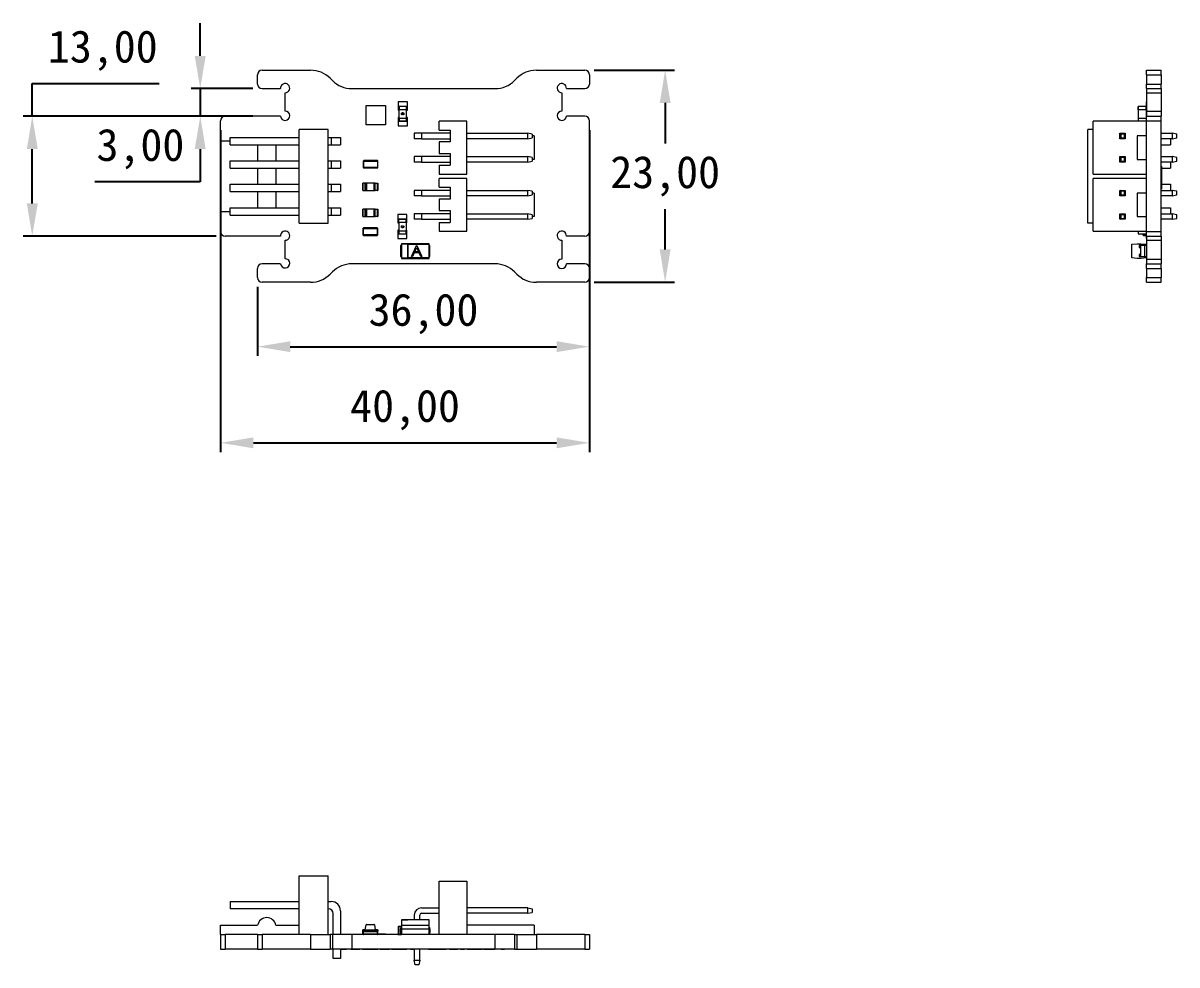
# Model space of a CAD drawing. Header units: millimetres. Extents: x 239 to 364, y 111 to 213.
import ezdxf

# ---------------------------------------------------------------- set-up
doc = ezdxf.new("R2010")
doc.units = ezdxf.units.MM
doc.header["$PDSIZE"] = -1
doc.dimstyles.new('ISO-25', dxfattribs={"dimtxt": 2.5, "dimasz": 2.5, "dimexe": 1.25, "dimexo": 0.625, "dimtad": 1, "dimtxsty": 'Standard', "dimcen": 2.5, "dimadec": 0, "dimazin": 0, "dimtfac": 1, "dimtmove": 0, "dimatfit": 3, "dimfxl": 1, "dimarcsym": 0})

# ---------------------------------------------------------------- blocks, each defined once
blk = doc.blocks.new('*D3')
at = {"color": 0, "lineweight": -2, "transparency": 16777216}
for p, q in [((260.36, 201.27), (260.36, 166.35)), ((300.36, 201.27), (300.36, 166.35)), ((263.91, 167.35), (296.8, 167.35))]:
    blk.add_line(p, q, dxfattribs=at)
at = {"color": 0, "transparency": 16777216}
for points in [[(263.91, 167.94), (263.91, 166.76), (260.36, 167.35)], [(296.8, 167.94), (296.8, 166.76), (300.36, 167.35)]]:
    blk.add_solid(points, dxfattribs=at)
at = {"layer": 'Defpoints', "color": 0, "transparency": 16777216}
for p in [(260.36, 202.27), (300.36, 202.27), (300.36, 167.35)]:
    blk.add_point(p, dxfattribs=at)
at = {"color": 0, "transparency": 16777216, "insert": (280.36, 170.92), "char_height": 3.5, "attachment_point": 5}
blk.add_mtext('40,00', dxfattribs=at)
blk = doc.blocks.new('*D4')
at = {"color": 0, "lineweight": -2, "transparency": 16777216}
for p, q in [((300.86, 207.77), (309.57, 207.77)), ((308.57, 204.21), (308.57, 199.83)), ((308.57, 188.32), (308.57, 192.7)), ((300.86, 184.77), (309.57, 184.77))]:
    blk.add_line(p, q, dxfattribs=at)
at = {"color": 0, "transparency": 16777216}
for points in [[(307.98, 204.21), (309.16, 204.21), (308.57, 207.77)], [(307.98, 188.32), (309.16, 188.32), (308.57, 184.77)]]:
    blk.add_solid(points, dxfattribs=at)
at = {"layer": 'Defpoints', "color": 0, "transparency": 16777216}
for p in [(299.86, 207.77), (299.86, 184.77), (308.57, 184.77)]:
    blk.add_point(p, dxfattribs=at)
at = {"color": 0, "transparency": 16777216, "insert": (308.57, 196.27), "char_height": 3.5, "attachment_point": 5}
blk.add_mtext('23,00', dxfattribs=at)
blk = doc.blocks.new('*D5')
at = {"color": 0, "lineweight": -2, "transparency": 16777216}
for p, q in [((264.36, 184.27), (264.36, 176.78)), ((300.36, 184.27), (300.36, 176.78)), ((267.91, 177.78), (296.8, 177.78))]:
    blk.add_line(p, q, dxfattribs=at)
at = {"color": 0, "transparency": 16777216}
for points in [[(267.91, 178.37), (267.91, 177.19), (264.36, 177.78)], [(296.8, 178.37), (296.8, 177.19), (300.36, 177.78)]]:
    blk.add_solid(points, dxfattribs=at)
at = {"layer": 'Defpoints', "color": 0, "transparency": 16777216}
for p in [(264.36, 185.27), (300.36, 185.27), (300.36, 177.78)]:
    blk.add_point(p, dxfattribs=at)
at = {"color": 0, "transparency": 16777216, "insert": (282.36, 181.34), "char_height": 3.5, "attachment_point": 5}
blk.add_mtext('36,00', dxfattribs=at)
blk = doc.blocks.new('*D7')
at = {"color": 0, "lineweight": -2, "transparency": 16777216}
for p, q in [((239.93, 202.77), (239.93, 206.32)), ((239.93, 206.32), (253.71, 206.32)), ((259.86, 202.77), (238.93, 202.77)), ((239.93, 193.32), (239.93, 199.21)), ((259.86, 189.77), (238.93, 189.77))]:
    blk.add_line(p, q, dxfattribs=at)
at = {"color": 0, "transparency": 16777216}
for points in [[(239.34, 199.21), (240.53, 199.21), (239.93, 202.77)], [(239.34, 193.32), (240.53, 193.32), (239.93, 189.77)]]:
    blk.add_solid(points, dxfattribs=at)
at = {"layer": 'Defpoints', "color": 0, "transparency": 16777216}
for p in [(239.93, 202.77), (260.86, 202.77), (260.86, 189.77)]:
    blk.add_point(p, dxfattribs=at)
at = {"color": 0, "transparency": 16777216, "insert": (247.58, 209.89), "char_height": 3.5, "attachment_point": 5}
blk.add_mtext('13,00', dxfattribs=at)
blk = doc.blocks.new('*D8')
at = {"color": 0, "lineweight": -2, "transparency": 16777216}
for p, q in [((258.15, 209.32), (258.15, 212.88)), ((263.86, 205.77), (257.15, 205.77)), ((258.15, 205.77), (258.15, 202.77)), ((263.86, 202.77), (257.15, 202.77)), ((258.15, 199.21), (258.15, 195.65)), ((258.15, 195.65), (246.71, 195.65))]:
    blk.add_line(p, q, dxfattribs=at)
at = {"color": 0, "transparency": 16777216}
for points in [[(257.55, 209.32), (258.74, 209.32), (258.15, 205.77)], [(257.55, 199.21), (258.74, 199.21), (258.15, 202.77)]]:
    blk.add_solid(points, dxfattribs=at)
at = {"layer": 'Defpoints', "color": 0, "transparency": 16777216}
for p in [(264.86, 205.77), (258.15, 202.77), (264.86, 202.77)]:
    blk.add_point(p, dxfattribs=at)
at = {"color": 0, "transparency": 16777216, "insert": (251.66, 199.22), "char_height": 3.5, "attachment_point": 5}
blk.add_mtext('3,00', dxfattribs=at)

msp = doc.modelspace()

# ---------------------------------------------------------------- linework, layer by layer
at = {"color": 7, "linetype": 'Continuous', "lineweight": 15}
for p, q in [((264.859, 207.766), (270.116, 207.766)), ((294.601, 207.766), (299.859, 207.766)), ((360.772, 207.266), (360.772, 207.766)), ((360.772, 207.766), (362.372, 207.766)), ((362.372, 207.266), (362.372, 207.766)), ((264.359, 206.266), (264.359, 207.266)), ((272.48, 206.644), (272.237, 206.887)), ((292.238, 206.644), (292.48, 206.887)), ((300.359, 207.266), (300.359, 206.266)), ((360.772, 207.266), (360.772, 206.266)), ((360.772, 207.266), (362.372, 207.266)), ((362.372, 207.266), (362.372, 206.266)), ((264.859, 205.766), (266.862, 205.766)), ((267.359, 203.321), (267.359, 205.321)), ((274.601, 205.766), (290.116, 205.766)), ((297.359, 205.321), (297.359, 203.321)), ((297.856, 205.766), (299.859, 205.766)), ((360.772, 206.266), (362.372, 206.266)), ((360.772, 205.766), (360.772, 206.266)), ((360.772, 205.766), (362.372, 205.766)), ((360.772, 205.766), (360.772, 205.321)), ((360.772, 205.321), (362.372, 205.321)), ((360.772, 205.321), (360.772, 203.321)), ((362.372, 205.766), (362.372, 206.266)), ((362.372, 205.766), (362.372, 205.321)), ((362.372, 205.321), (362.372, 203.321)), ((279.62, 204.324), (279.62, 203.424)), ((280.62, 204.324), (279.62, 204.324)), ((280.62, 203.424), (280.62, 204.324)), ((360.762, 203.424), (360.762, 204.324)), ((360.772, 204.324), (360.762, 204.324)), ((266.862, 202.766), (260.859, 202.766)), ((276.157, 203.947), (278.257, 203.947)), ((276.157, 201.847), (276.157, 203.947)), ((278.257, 203.947), (278.257, 201.847)), ((279.62, 203.424), (279.725, 203.424)), ((279.715, 203.814), (279.715, 203.474)), ((279.725, 203.814), (279.715, 203.814)), ((279.725, 203.474), (279.715, 203.474)), ((279.725, 203.814), (279.725, 203.824)), ((280.515, 203.824), (279.725, 203.824)), ((279.725, 203.474), (279.725, 203.814)), ((280.515, 203.814), (279.725, 203.814)), ((280.515, 203.474), (279.725, 203.474)), ((279.725, 202.574), (279.725, 203.474)), ((280.037, 202.946), (280.023, 202.927)), ((280.175, 202.927), (280.16, 202.946)), ((280.515, 203.814), (280.515, 203.824)), ((280.515, 203.474), (280.515, 203.814)), ((280.525, 203.814), (280.515, 203.814)), ((280.525, 203.474), (280.515, 203.474)), ((280.515, 202.574), (280.515, 203.474)), ((280.515, 203.424), (280.62, 203.424)), ((280.525, 203.474), (280.525, 203.814)), ((299.859, 202.766), (297.856, 202.766)), ((359.882, 203.474), (359.882, 203.814)), ((359.892, 203.814), (359.882, 203.814)), ((359.892, 203.474), (359.882, 203.474)), ((359.892, 203.161), (359.882, 203.161)), ((359.882, 203.032), (359.892, 203.032)), ((359.882, 202.927), (359.892, 202.927)), ((359.892, 203.814), (359.892, 203.824)), ((360.752, 203.824), (359.892, 203.824)), ((360.752, 203.814), (359.892, 203.814)), ((359.892, 203.474), (359.892, 203.814)), ((360.752, 203.474), (359.892, 203.474)), ((359.892, 202.574), (359.892, 203.474)), ((360.722, 203.947), (360.722, 203.824)), ((360.762, 203.947), (360.722, 203.947)), ((360.752, 203.814), (360.752, 203.824)), ((360.752, 203.474), (360.752, 203.814)), ((360.762, 203.814), (360.752, 203.814)), ((360.762, 203.474), (360.752, 203.474)), ((360.752, 203.474), (360.752, 202.574)), ((360.772, 203.424), (360.762, 203.424)), ((360.772, 203.321), (362.372, 203.321)), ((360.772, 203.321), (360.772, 202.766)), ((360.772, 202.766), (362.372, 202.766)), ((360.772, 202.266), (360.772, 202.766)), ((362.372, 203.321), (362.372, 202.766)), ((362.372, 202.266), (362.372, 202.766)), ((260.359, 200.076), (260.359, 202.266)), ((278.257, 201.847), (276.157, 201.847)), ((279.62, 202.624), (279.62, 201.724)), ((279.725, 202.624), (279.62, 202.624)), ((279.62, 201.724), (280.62, 201.724)), ((279.715, 202.574), (279.715, 202.234)), ((279.715, 202.574), (279.725, 202.574)), ((279.715, 202.234), (279.725, 202.234)), ((279.725, 202.234), (279.725, 202.574)), ((279.725, 202.574), (280.515, 202.574)), ((280.515, 202.234), (279.725, 202.234)), ((279.725, 202.234), (279.725, 202.224)), ((279.725, 202.224), (280.515, 202.224)), ((280.62, 202.624), (280.515, 202.624)), ((280.515, 202.574), (280.515, 202.234)), ((280.515, 202.574), (280.525, 202.574)), ((280.515, 202.234), (280.515, 202.224)), ((280.515, 202.234), (280.525, 202.234)), ((280.525, 202.234), (280.525, 202.574)), ((280.62, 201.724), (280.62, 202.624)), ((284.059, 201.276), (284.059, 202.236)), ((287.059, 202.236), (284.059, 202.236)), ((287.059, 196.496), (287.059, 202.236)), ((300.359, 190.266), (300.359, 202.266)), ((354.972, 196.496), (354.972, 202.236)), ((360.772, 202.236), (354.972, 202.236)), ((359.882, 202.574), (359.882, 202.236)), ((359.882, 202.574), (359.892, 202.574)), ((359.892, 202.574), (360.752, 202.574)), ((360.752, 202.574), (360.762, 202.574)), ((360.772, 202.624), (360.762, 202.624)), ((360.762, 202.236), (360.762, 202.624)), ((360.772, 202.266), (362.372, 202.266)), ((360.772, 190.266), (360.772, 202.266)), ((362.372, 190.266), (362.372, 202.266)), ((261.379, 199.676), (261.379, 200.476)), ((261.379, 200.476), (268.869, 200.476)), ((272.039, 201.346), (268.869, 201.346)), ((268.869, 191.186), (268.869, 201.346)), ((272.039, 191.186), (272.039, 201.346)), ((272.039, 200.476), (272.359, 200.476)), ((272.359, 200.476), (272.359, 199.676)), ((272.359, 200.476), (273.359, 200.476)), ((273.359, 200.476), (273.359, 199.676)), ((281.359, 200.936), (281.359, 200.336)), ((282.159, 200.936), (281.359, 200.936)), ((282.159, 200.336), (281.359, 200.336)), ((282.159, 200.936), (282.159, 200.336)), ((285.259, 200.936), (282.159, 200.936)), ((282.159, 200.336), (285.259, 200.336)), ((284.059, 201.276), (285.259, 201.276)), ((285.259, 201.276), (285.259, 199.996)), ((287.059, 200.936), (293.659, 200.936)), ((293.659, 200.336), (287.059, 200.336)), ((293.659, 200.336), (293.659, 200.936)), ((294.159, 200.836), (293.659, 200.936)), ((293.659, 200.336), (294.159, 200.436)), ((294.159, 200.836), (294.159, 200.436)), ((294.359, 200.636), (294.159, 200.636)), ((294.359, 200.636), (294.359, 198.096)), ((354.422, 191.186), (354.422, 201.346)), ((354.972, 201.346), (354.422, 201.346)), ((357.972, 200.836), (357.872, 200.936)), ((357.872, 200.936), (358.472, 200.936)), ((357.872, 200.336), (357.872, 200.936)), ((357.872, 200.336), (357.972, 200.436)), ((358.472, 200.336), (357.872, 200.336)), ((358.372, 200.836), (357.972, 200.836)), ((357.972, 200.836), (357.972, 200.436)), ((357.972, 200.436), (358.372, 200.436)), ((358.372, 200.836), (358.472, 200.936)), ((358.372, 200.436), (358.372, 200.836)), ((358.472, 200.336), (358.372, 200.436)), ((358.472, 200.936), (358.472, 200.336)), ((359.772, 200.636), (359.772, 198.096)), ((360.772, 200.636), (359.772, 200.636)), ((362.372, 200.936), (363.572, 200.936)), ((363.572, 200.336), (362.372, 200.336)), ((363.392, 200.336), (363.392, 199.676)), ((363.572, 200.936), (363.572, 200.336)), ((364.072, 200.836), (363.572, 200.936)), ((363.572, 200.336), (364.072, 200.436)), ((364.072, 200.436), (364.072, 200.836)), ((260.359, 192.456), (260.359, 200.076)), ((261.379, 200.076), (260.359, 200.076)), ((261.379, 199.676), (268.869, 199.676)), ((264.373, 199.676), (264.373, 197.936)), ((266.344, 199.676), (266.344, 197.936)), ((272.039, 199.676), (272.359, 199.676)), ((272.359, 199.676), (273.359, 199.676)), ((284.059, 199.996), (284.059, 198.736)), ((285.259, 199.996), (284.059, 199.996)), ((362.372, 199.676), (363.392, 199.676)), ((261.379, 197.136), (261.379, 197.936)), ((261.379, 197.936), (268.869, 197.936)), ((272.039, 197.936), (272.359, 197.936)), ((272.359, 197.936), (272.359, 197.136)), ((272.359, 197.936), (273.359, 197.936)), ((273.359, 197.936), (273.359, 197.136)), ((275.823, 197.917), (275.823, 197.217)), ((275.873, 197.917), (275.823, 197.917)), ((275.873, 197.967), (275.873, 197.917)), ((277.373, 197.967), (275.873, 197.967)), ((275.873, 197.217), (275.873, 197.917)), ((275.873, 197.917), (277.373, 197.917)), ((277.373, 197.917), (277.373, 197.967)), ((277.373, 197.917), (277.373, 197.217)), ((277.423, 197.917), (277.373, 197.917)), ((277.423, 197.217), (277.423, 197.917)), ((281.359, 198.396), (281.359, 197.796)), ((282.159, 198.396), (281.359, 198.396)), ((282.159, 197.796), (281.359, 197.796)), ((282.159, 198.396), (282.159, 197.796)), ((285.259, 198.396), (282.159, 198.396)), ((282.159, 197.796), (285.259, 197.796)), ((284.059, 198.736), (285.259, 198.736)), ((285.259, 198.736), (285.259, 197.456)), ((287.059, 198.396), (293.659, 198.396)), ((293.659, 197.796), (287.059, 197.796)), ((293.659, 197.796), (293.659, 198.396)), ((294.159, 198.296), (293.659, 198.396)), ((293.659, 197.796), (294.159, 197.896)), ((294.159, 198.296), (294.159, 197.896)), ((294.359, 198.096), (294.159, 198.096)), ((357.972, 198.296), (357.872, 198.396)), ((357.872, 198.396), (358.472, 198.396)), ((357.872, 197.796), (357.872, 198.396)), ((357.872, 197.796), (357.972, 197.896)), ((358.472, 197.796), (357.872, 197.796)), ((358.372, 198.296), (357.972, 198.296)), ((357.972, 198.296), (357.972, 197.896)), ((357.972, 197.896), (358.372, 197.896)), ((358.372, 198.296), (358.472, 198.396)), ((358.372, 197.896), (358.372, 198.296)), ((358.472, 197.796), (358.372, 197.896)), ((358.472, 198.396), (358.472, 197.796)), ((359.772, 198.096), (360.772, 198.096)), ((362.372, 198.396), (363.572, 198.396)), ((363.572, 197.796), (362.372, 197.796)), ((363.392, 197.796), (363.392, 197.136)), ((363.572, 198.396), (363.572, 197.796)), ((364.072, 198.296), (363.572, 198.396)), ((363.572, 197.796), (364.072, 197.896)), ((364.072, 197.896), (364.072, 198.296)), ((261.379, 197.136), (268.869, 197.136)), ((264.373, 197.136), (264.373, 195.396)), ((266.344, 197.136), (266.344, 195.396)), ((272.039, 197.136), (272.359, 197.136)), ((272.359, 197.136), (273.359, 197.136)), ((275.823, 197.217), (275.873, 197.217)), ((277.373, 197.217), (275.873, 197.217)), ((275.873, 197.217), (275.873, 197.167)), ((275.873, 197.167), (277.373, 197.167)), ((277.373, 197.167), (277.373, 197.217)), ((277.373, 197.217), (277.423, 197.217)), ((284.059, 197.456), (285.259, 197.456)), ((284.059, 197.456), (284.059, 196.496)), ((284.059, 196.496), (287.059, 196.496)), ((354.972, 196.496), (360.772, 196.496)), ((362.392, 197.393), (362.372, 197.393)), ((362.392, 197.36), (362.372, 197.36)), ((362.392, 197.393), (362.392, 197.377)), ((362.392, 197.36), (362.392, 196.407)), ((362.392, 197.136), (363.392, 197.136)), ((261.379, 194.596), (261.379, 195.396)), ((261.379, 195.396), (268.869, 195.396)), ((272.039, 195.396), (272.359, 195.396)), ((272.359, 195.396), (272.359, 194.596)), ((272.359, 195.396), (273.359, 195.396)), ((273.359, 195.396), (273.359, 194.596)), ((275.773, 194.729), (275.773, 195.529)), ((275.773, 195.529), (275.783, 195.529)), ((276.034, 195.529), (275.783, 195.529)), ((275.783, 195.529), (275.783, 194.729)), ((276.034, 194.729), (276.034, 195.529)), ((276.127, 195.529), (276.034, 195.529)), ((276.127, 194.729), (276.127, 195.529)), ((276.176, 195.529), (276.127, 195.529)), ((276.176, 195.529), (276.176, 194.729)), ((276.989, 195.529), (276.176, 195.529)), ((276.989, 195.529), (276.989, 194.729)), ((277.039, 195.529), (276.989, 195.529)), ((277.039, 195.529), (277.039, 194.729)), ((277.132, 195.529), (277.039, 195.529)), ((277.132, 194.729), (277.132, 195.529)), ((277.132, 195.529), (277.383, 195.529)), ((277.383, 194.729), (277.383, 195.529)), ((277.383, 195.529), (277.393, 195.529)), ((277.393, 195.529), (277.393, 194.729)), ((284.059, 195.076), (284.059, 196.036)), ((287.059, 196.036), (284.059, 196.036)), ((287.059, 190.296), (287.059, 196.036)), ((354.972, 190.296), (354.972, 196.036)), ((360.772, 196.036), (354.972, 196.036)), ((362.392, 196.407), (362.372, 196.407)), ((362.392, 195.894), (362.372, 195.894)), ((362.392, 195.535), (362.372, 195.535)), ((362.392, 195.526), (362.372, 195.526)), ((362.392, 195.308), (362.372, 195.308)), ((362.392, 196.402), (362.392, 196.391)), ((362.392, 195.894), (362.392, 195.535)), ((362.392, 195.497), (362.392, 195.34)), ((362.392, 195.396), (363.392, 195.396)), ((363.392, 195.396), (363.392, 194.736)), ((261.379, 194.596), (268.869, 194.596)), ((264.373, 194.596), (264.373, 192.856)), ((266.344, 194.596), (266.344, 192.856)), ((272.039, 194.596), (272.359, 194.596)), ((272.359, 194.596), (273.359, 194.596)), ((275.783, 194.729), (275.773, 194.729)), ((275.783, 194.729), (276.034, 194.729)), ((276.034, 194.729), (276.127, 194.729)), ((276.127, 194.729), (276.176, 194.729)), ((276.176, 194.729), (276.989, 194.729)), ((276.989, 194.729), (277.039, 194.729)), ((277.039, 194.729), (277.132, 194.729)), ((277.383, 194.729), (277.132, 194.729)), ((277.383, 194.729), (277.393, 194.729)), ((281.359, 194.736), (281.359, 194.136)), ((282.159, 194.736), (281.359, 194.736)), ((282.159, 194.136), (281.359, 194.136)), ((282.159, 194.736), (282.159, 194.136)), ((285.259, 194.736), (282.159, 194.736)), ((282.159, 194.136), (285.259, 194.136)), ((284.059, 195.076), (285.259, 195.076)), ((285.259, 195.076), (285.259, 193.796)), ((287.059, 194.736), (293.659, 194.736)), ((293.659, 194.136), (287.059, 194.136)), ((293.659, 194.136), (293.659, 194.736)), ((294.159, 194.636), (293.659, 194.736)), ((293.659, 194.136), (294.159, 194.236)), ((294.159, 194.636), (294.159, 194.236)), ((294.359, 194.436), (294.159, 194.436)), ((294.359, 194.436), (294.359, 191.896)), ((357.972, 194.636), (357.872, 194.736)), ((357.872, 194.736), (358.472, 194.736)), ((357.872, 194.136), (357.872, 194.736)), ((357.872, 194.136), (357.972, 194.236)), ((358.472, 194.136), (357.872, 194.136)), ((358.372, 194.636), (357.972, 194.636)), ((357.972, 194.636), (357.972, 194.236)), ((357.972, 194.236), (358.372, 194.236)), ((358.372, 194.636), (358.472, 194.736)), ((358.372, 194.236), (358.372, 194.636)), ((358.472, 194.136), (358.372, 194.236)), ((358.472, 194.736), (358.472, 194.136)), ((359.772, 194.436), (359.772, 191.896)), ((360.772, 194.436), (359.772, 194.436)), ((362.392, 195.087), (362.372, 195.087)), ((362.392, 195.087), (362.372, 195.087)), ((362.392, 194.864), (362.372, 194.864)), ((362.392, 194.863), (362.372, 194.863)), ((362.372, 194.736), (363.572, 194.736)), ((363.572, 194.136), (362.372, 194.136)), ((362.392, 195.087), (362.392, 195.087)), ((363.572, 194.736), (363.572, 194.136)), ((364.072, 194.636), (363.572, 194.736)), ((363.572, 194.136), (364.072, 194.236)), ((364.072, 194.236), (364.072, 194.636)), ((261.379, 192.056), (261.379, 192.856)), ((261.379, 192.856), (268.869, 192.856)), ((272.039, 192.856), (272.359, 192.856)), ((272.359, 192.856), (272.359, 192.056)), ((272.359, 192.856), (273.359, 192.856)), ((273.359, 192.856), (273.359, 192.056)), ((285.259, 193.796), (284.059, 193.796)), ((284.059, 193.796), (284.059, 192.536)), ((362.372, 192.856), (363.392, 192.856)), ((363.392, 192.856), (363.392, 192.196)), ((260.359, 192.456), (261.379, 192.456)), ((260.359, 190.266), (260.359, 192.456)), ((261.379, 192.056), (268.869, 192.056)), ((272.039, 192.056), (272.359, 192.056)), ((272.359, 192.056), (273.359, 192.056)), ((275.773, 191.91), (275.773, 192.71)), ((275.773, 192.71), (275.783, 192.71)), ((275.783, 191.91), (275.773, 191.91)), ((276.034, 192.71), (275.783, 192.71)), ((275.783, 192.71), (275.783, 191.91)), ((275.783, 191.91), (276.034, 191.91)), ((276.034, 191.91), (276.034, 192.71)), ((276.127, 192.71), (276.034, 192.71)), ((276.034, 191.91), (276.127, 191.91)), ((276.127, 191.91), (276.127, 192.71)), ((276.176, 192.71), (276.127, 192.71)), ((276.127, 191.91), (276.176, 191.91)), ((276.176, 192.71), (276.176, 191.91)), ((276.989, 192.71), (276.176, 192.71)), ((276.176, 191.91), (276.989, 191.91)), ((276.989, 192.71), (276.989, 191.91)), ((277.039, 192.71), (276.989, 192.71)), ((276.989, 191.91), (277.039, 191.91)), ((277.039, 192.71), (277.039, 191.91)), ((277.132, 192.71), (277.039, 192.71)), ((277.039, 191.91), (277.132, 191.91)), ((277.132, 191.91), (277.132, 192.71)), ((277.132, 192.71), (277.383, 192.71)), ((277.383, 191.91), (277.132, 191.91)), ((277.383, 191.91), (277.383, 192.71)), ((277.383, 192.71), (277.393, 192.71)), ((277.383, 191.91), (277.393, 191.91)), ((277.393, 192.71), (277.393, 191.91)), ((280.572, 192.105), (279.572, 192.105)), ((279.572, 192.105), (279.572, 191.205)), ((279.667, 191.595), (279.667, 191.255)), ((279.677, 191.595), (279.667, 191.595)), ((279.677, 191.595), (279.677, 191.605)), ((280.467, 191.605), (279.677, 191.605)), ((279.677, 191.595), (280.467, 191.595)), ((279.677, 191.255), (279.677, 191.595)), ((280.467, 191.595), (280.467, 191.605)), ((280.467, 191.595), (280.467, 191.255)), ((280.477, 191.595), (280.467, 191.595)), ((280.477, 191.255), (280.477, 191.595)), ((280.572, 191.205), (280.572, 192.105)), ((281.359, 192.196), (281.359, 191.596)), ((282.159, 192.196), (281.359, 192.196)), ((282.159, 191.596), (281.359, 191.596)), ((282.159, 192.196), (282.159, 191.596)), ((285.259, 192.196), (282.159, 192.196)), ((282.159, 191.596), (285.259, 191.596)), ((284.059, 192.536), (285.259, 192.536)), ((285.259, 192.536), (285.259, 191.256)), ((287.059, 192.196), (293.659, 192.196)), ((293.659, 191.596), (287.059, 191.596)), ((293.659, 191.596), (293.659, 192.196)), ((294.159, 192.096), (293.659, 192.196)), ((293.659, 191.596), (294.159, 191.696)), ((294.159, 192.096), (294.159, 191.696)), ((294.359, 191.896), (294.159, 191.896)), ((357.972, 192.096), (357.872, 192.196)), ((357.872, 192.196), (358.472, 192.196)), ((357.872, 191.596), (357.872, 192.196)), ((357.872, 191.596), (357.972, 191.696)), ((358.472, 191.596), (357.872, 191.596)), ((358.372, 192.096), (357.972, 192.096)), ((357.972, 192.096), (357.972, 191.696)), ((357.972, 191.696), (358.372, 191.696)), ((358.372, 192.096), (358.472, 192.196)), ((358.372, 191.696), (358.372, 192.096)), ((358.472, 191.596), (358.372, 191.696)), ((358.472, 192.196), (358.472, 191.596)), ((359.772, 191.896), (360.772, 191.896)), ((362.372, 192.196), (363.572, 192.196)), ((363.572, 191.596), (362.372, 191.596)), ((363.572, 192.196), (363.572, 191.596)), ((364.072, 192.096), (363.572, 192.196)), ((363.572, 191.596), (364.072, 191.696)), ((364.072, 191.696), (364.072, 192.096)), ((268.869, 191.186), (272.039, 191.186)), ((275.798, 190.602), (275.798, 189.902)), ((275.848, 190.602), (275.798, 190.602)), ((275.848, 190.652), (275.848, 190.602)), ((277.348, 190.652), (275.848, 190.652)), ((275.848, 189.902), (275.848, 190.602)), ((275.848, 190.602), (277.348, 190.602)), ((277.348, 190.602), (277.348, 190.652)), ((277.348, 190.602), (277.348, 189.902)), ((277.398, 190.602), (277.348, 190.602)), ((277.398, 189.902), (277.398, 190.602)), ((279.572, 191.205), (279.677, 191.205)), ((279.572, 190.405), (279.572, 189.505)), ((279.677, 190.405), (279.572, 190.405)), ((279.677, 191.255), (279.667, 191.255)), ((279.667, 190.355), (279.667, 190.015)), ((279.667, 190.355), (279.677, 190.355)), ((280.467, 191.255), (279.677, 191.255)), ((279.677, 191.255), (279.677, 190.355)), ((279.677, 190.355), (279.677, 190.015)), ((279.677, 190.355), (280.467, 190.355)), ((280.018, 190.902), (280.032, 190.883)), ((280.155, 190.883), (280.169, 190.902)), ((280.477, 191.255), (280.467, 191.255)), ((280.467, 191.255), (280.467, 190.355)), ((280.467, 191.205), (280.572, 191.205)), ((280.572, 190.405), (280.467, 190.405)), ((280.467, 190.355), (280.467, 190.015)), ((280.467, 190.355), (280.477, 190.355)), ((280.477, 190.015), (280.477, 190.355)), ((280.572, 189.505), (280.572, 190.405)), ((284.059, 191.256), (285.259, 191.256)), ((284.059, 191.256), (284.059, 190.296)), ((284.059, 190.296), (287.059, 190.296)), ((354.972, 191.186), (354.422, 191.186)), ((354.972, 190.296), (360.772, 190.296)), ((359.882, 190.296), (359.882, 190.015)), ((360.762, 189.505), (360.762, 190.296)), ((360.772, 190.266), (362.372, 190.266)), ((360.772, 189.766), (360.772, 190.266)), ((362.372, 189.766), (362.372, 190.266)), ((266.862, 189.766), (260.859, 189.766)), ((267.359, 187.321), (267.359, 189.321)), ((275.798, 189.902), (275.848, 189.902)), ((275.848, 189.902), (275.848, 189.852)), ((277.348, 189.902), (275.848, 189.902)), ((275.848, 189.852), (277.348, 189.852)), ((277.348, 189.902), (277.398, 189.902)), ((277.348, 189.852), (277.348, 189.902)), ((279.572, 189.505), (280.572, 189.505)), ((279.667, 190.015), (279.677, 190.015)), ((279.677, 190.015), (280.467, 190.015)), ((279.677, 190.015), (279.677, 190.005)), ((279.677, 190.005), (280.467, 190.005)), ((280.467, 190.015), (280.467, 190.005)), ((280.467, 190.015), (280.477, 190.015)), ((297.359, 189.321), (297.359, 187.266)), ((299.859, 189.766), (297.856, 189.766)), ((359.882, 190.015), (359.892, 190.015)), ((359.892, 190.015), (360.752, 190.015)), ((359.892, 190.005), (359.892, 190.015)), ((359.892, 190.005), (360.752, 190.005)), ((360.392, 190.005), (360.392, 189.902)), ((360.392, 189.902), (360.442, 189.902)), ((360.442, 189.852), (360.442, 189.902)), ((360.722, 189.902), (360.442, 189.902)), ((360.442, 189.852), (360.722, 189.852)), ((360.722, 189.852), (360.722, 189.902)), ((360.752, 190.015), (360.752, 190.005)), ((360.752, 190.015), (360.762, 190.015)), ((360.772, 189.505), (360.762, 189.505)), ((360.772, 189.766), (362.372, 189.766)), ((360.772, 189.766), (360.772, 189.321)), ((360.772, 189.321), (362.372, 189.321)), ((360.772, 189.321), (360.772, 187.266)), ((362.372, 189.766), (362.372, 189.321)), ((362.372, 189.321), (362.372, 187.266)), ((279.861, 188.74), (279.861, 188.54)), ((279.961, 188.74), (279.861, 188.74)), ((279.861, 188.54), (279.961, 188.54)), ((279.861, 188.54), (279.861, 187.76)), ((279.861, 187.76), (279.861, 187.56)), ((279.961, 187.76), (279.861, 187.76)), ((282.961, 188.95), (279.961, 188.95)), ((279.961, 188.95), (279.961, 188.899)), ((279.961, 188.899), (279.961, 187.401)), ((280.661, 188.899), (279.961, 188.899)), ((280.661, 187.401), (280.661, 188.899)), ((280.661, 188.898), (282.961, 188.898)), ((280.661, 188.898), (280.661, 187.403)), ((281.045, 187.559), (281.614, 188.759)), ((281.345, 187.944), (281.163, 187.559)), ((281.889, 187.944), (281.345, 187.944)), ((281.404, 188.067), (281.621, 188.525)), ((281.832, 188.067), (281.404, 188.067)), ((281.614, 188.759), (281.63, 188.759)), ((281.621, 188.525), (281.832, 188.067)), ((281.63, 188.759), (282.184, 187.559)), ((282.067, 187.559), (281.889, 187.944)), ((282.961, 188.898), (282.961, 188.95)), ((282.961, 187.403), (282.961, 188.898)), ((283.061, 188.74), (282.961, 188.74)), ((282.961, 188.54), (283.061, 188.54)), ((283.061, 187.76), (282.961, 187.76)), ((283.061, 188.54), (283.061, 188.74)), ((283.061, 187.76), (283.061, 188.54)), ((283.061, 187.56), (283.061, 187.76)), ((359.172, 188.898), (359.772, 188.95)), ((359.172, 188.899), (359.192, 188.899)), ((359.172, 188.898), (359.172, 188.899)), ((359.172, 187.403), (359.172, 188.898)), ((359.772, 188.95), (360.172, 188.95)), ((359.972, 188.74), (359.972, 188.54)), ((360.146, 188.74), (359.972, 188.74)), ((359.972, 188.54), (360.146, 188.54)), ((359.972, 187.76), (359.972, 187.56)), ((360.146, 187.76), (359.972, 187.76)), ((360.146, 188.54), (360.146, 188.74)), ((360.572, 188.74), (360.146, 188.74)), ((360.172, 188.54), (360.146, 188.54)), ((360.146, 187.56), (360.146, 187.76)), ((360.146, 187.76), (360.172, 187.76)), ((360.172, 188.95), (360.772, 188.898)), ((360.172, 187.76), (360.172, 188.54)), ((360.572, 188.74), (360.572, 187.56)), ((360.772, 188.74), (360.572, 188.74)), ((360.772, 188.75), (360.672, 188.75)), ((360.672, 188.75), (360.672, 188.74)), ((266.862, 186.766), (264.859, 186.766)), ((290.116, 186.766), (274.601, 186.766)), ((279.861, 187.56), (279.961, 187.56)), ((279.961, 187.401), (280.661, 187.401)), ((279.961, 187.401), (279.961, 187.35)), ((279.961, 187.35), (282.961, 187.35)), ((282.961, 187.403), (280.661, 187.403)), ((281.163, 187.559), (281.045, 187.559)), ((282.184, 187.559), (282.067, 187.559)), ((282.961, 187.56), (283.061, 187.56)), ((282.961, 187.35), (282.961, 187.403)), ((299.859, 186.766), (297.859, 186.766)), ((359.172, 187.401), (359.172, 187.403)), ((359.772, 187.35), (359.172, 187.403)), ((359.172, 187.401), (359.192, 187.401)), ((360.172, 187.35), (359.772, 187.35)), ((359.972, 187.56), (360.146, 187.56)), ((360.146, 187.56), (360.572, 187.56)), ((360.772, 187.403), (360.172, 187.35)), ((360.572, 187.56), (360.772, 187.56)), ((360.672, 187.56), (360.672, 187.55)), ((360.672, 187.55), (360.772, 187.55)), ((360.772, 187.266), (362.372, 187.266)), ((360.772, 187.266), (360.772, 186.766)), ((360.772, 186.766), (362.372, 186.766)), ((360.772, 186.266), (360.772, 186.766)), ((362.372, 187.266), (362.372, 186.766)), ((362.372, 186.266), (362.372, 186.766)), ((264.359, 185.266), (264.359, 186.266)), ((272.48, 185.887), (272.237, 185.644)), ((292.238, 185.887), (292.48, 185.644)), ((300.359, 186.266), (300.359, 185.266)), ((360.772, 186.266), (362.372, 186.266)), ((360.772, 186.266), (360.772, 185.266)), ((360.772, 185.266), (362.372, 185.266)), ((360.772, 184.766), (360.772, 185.266)), ((362.372, 186.266), (362.372, 185.266)), ((362.372, 184.766), (362.372, 185.266)), ((270.116, 184.766), (264.859, 184.766)), ((299.859, 184.766), (294.601, 184.766)), ((360.772, 184.766), (362.372, 184.766)), ((268.869, 114.024), (268.869, 120.374)), ((268.869, 120.374), (272.039, 120.374)), ((272.039, 114.024), (272.039, 120.374)), ((284.059, 119.824), (287.059, 119.824)), ((284.059, 114.024), (284.059, 119.824)), ((287.059, 119.824), (287.059, 114.024)), ((261.379, 117.604), (261.379, 116.804)), ((261.379, 117.604), (268.869, 117.604)), ((268.869, 116.804), (261.379, 116.804)), ((272.039, 117.604), (272.359, 117.604)), ((272.059, 116.804), (272.039, 116.804)), ((273.359, 116.604), (273.359, 114.024)), ((282.159, 116.924), (284.059, 116.924)), ((293.659, 116.924), (287.059, 116.924)), ((293.659, 116.324), (293.659, 116.924)), ((293.659, 116.924), (294.159, 116.824)), ((293.659, 116.324), (294.159, 116.424)), ((294.159, 116.824), (294.159, 116.424)), ((272.559, 114.024), (272.559, 116.304)), ((279.961, 115.624), (280.661, 115.624)), ((279.961, 115.624), (279.961, 115.604)), ((280.661, 115.604), (279.961, 115.604)), ((279.961, 115.604), (279.961, 115.024)), ((280.661, 115.624), (280.661, 115.604)), ((282.961, 115.624), (280.661, 115.624)), ((281.359, 116.124), (281.359, 115.624)), ((281.959, 115.624), (281.959, 116.124)), ((282.159, 116.324), (284.059, 116.324)), ((282.961, 115.024), (282.961, 115.624)), ((293.659, 116.324), (287.059, 116.324)), ((260.359, 114.024), (260.359, 115.024)), ((260.359, 115.024), (264.373, 115.024)), ((260.359, 114.024), (260.359, 112.424)), ((260.359, 114.024), (260.859, 114.024)), ((260.859, 114.024), (260.859, 112.424)), ((264.359, 114.024), (260.859, 114.024)), ((264.359, 114.024), (264.359, 112.424)), ((264.359, 114.024), (264.859, 114.024)), ((264.859, 114.024), (264.859, 112.424)), ((270.116, 114.024), (264.859, 114.024)), ((266.344, 115.024), (268.869, 115.024)), ((270.116, 114.024), (270.116, 112.424)), ((270.116, 114.024), (272.237, 114.024)), ((272.237, 114.024), (272.237, 112.424)), ((272.48, 114.024), (272.237, 114.024)), ((272.48, 114.024), (272.48, 112.424)), ((274.601, 114.024), (272.48, 114.024)), ((274.601, 114.024), (274.601, 112.424)), ((290.116, 114.024), (274.601, 114.024)), ((275.783, 114.534), (275.773, 114.534)), ((275.773, 114.024), (275.773, 114.534)), ((275.783, 114.524), (275.783, 114.534)), ((275.783, 114.534), (276.034, 114.534)), ((275.783, 114.534), (275.783, 114.024)), ((276.034, 114.524), (275.783, 114.524)), ((275.783, 114.024), (275.783, 114.524)), ((275.783, 114.524), (277.383, 114.524)), ((275.798, 114.354), (275.798, 114.074)), ((275.798, 114.354), (275.848, 114.354)), ((275.798, 114.074), (275.848, 114.074)), ((275.848, 114.404), (275.848, 114.354)), ((277.348, 114.404), (275.848, 114.404)), ((275.848, 114.074), (275.848, 114.354)), ((275.848, 114.354), (277.348, 114.354)), ((275.848, 114.074), (275.848, 114.024)), ((277.348, 114.074), (275.848, 114.074)), ((276.034, 114.524), (276.127, 115.083)), ((276.034, 114.534), (276.034, 114.524)), ((276.034, 114.524), (277.132, 114.524)), ((276.176, 115.124), (276.989, 115.124)), ((277.039, 115.083), (277.132, 114.524)), ((277.132, 114.534), (277.132, 114.524)), ((277.383, 114.534), (277.132, 114.534)), ((277.383, 114.524), (277.132, 114.524)), ((277.348, 114.354), (277.348, 114.404)), ((277.348, 114.354), (277.348, 114.074)), ((277.348, 114.354), (277.398, 114.354)), ((277.348, 114.024), (277.348, 114.074)), ((277.348, 114.074), (277.398, 114.074)), ((277.383, 114.534), (277.393, 114.534)), ((277.383, 114.39), (277.383, 114.534)), ((277.383, 114.524), (277.383, 114.534)), ((277.383, 114.524), (277.383, 114.39)), ((277.383, 114.024), (277.383, 114.039)), ((277.393, 114.534), (277.393, 114.376)), ((277.393, 114.053), (277.393, 114.024)), ((277.398, 114.074), (277.398, 114.354)), ((277.423, 114.074), (277.423, 114.354)), ((278.257, 114.074), (277.423, 114.074)), ((278.257, 114.074), (278.257, 114.024)), ((279.572, 114.024), (279.572, 114.034)), ((279.572, 114.034), (279.961, 114.034)), ((279.667, 114.044), (279.667, 114.904)), ((279.667, 114.904), (279.677, 114.904)), ((279.667, 114.044), (279.677, 114.044)), ((279.677, 114.914), (279.961, 114.914)), ((279.677, 114.914), (279.677, 114.904)), ((279.677, 114.044), (279.677, 114.904)), ((279.677, 114.034), (279.677, 114.044)), ((279.861, 114.224), (279.861, 114.651)), ((279.961, 115.024), (282.961, 115.024)), ((279.961, 115.024), (279.961, 114.624)), ((279.961, 114.624), (282.961, 114.624)), ((279.961, 114.624), (279.961, 114.024)), ((282.961, 114.624), (282.961, 115.024)), ((282.961, 114.024), (282.961, 114.624)), ((283.061, 114.651), (283.061, 114.224)), ((294.359, 115.024), (287.059, 115.024)), ((290.116, 114.024), (290.116, 112.424)), ((292.238, 114.024), (290.116, 114.024)), ((292.238, 114.024), (292.238, 112.424)), ((292.238, 114.024), (292.48, 114.024)), ((292.48, 114.024), (292.48, 112.424)), ((292.48, 114.024), (294.601, 114.024)), ((294.359, 115.024), (294.359, 114.024)), ((294.601, 114.024), (294.601, 112.424)), ((299.859, 114.024), (294.601, 114.024)), ((299.859, 114.024), (299.859, 112.424)), ((299.859, 114.024), (300.359, 114.024)), ((300.359, 114.024), (300.359, 112.424)), ((260.359, 112.424), (260.859, 112.424)), ((264.359, 112.424), (260.859, 112.424)), ((264.359, 112.424), (264.859, 112.424)), ((270.116, 112.424), (264.859, 112.424)), ((270.116, 112.424), (272.237, 112.424)), ((272.48, 112.424), (272.237, 112.424)), ((274.601, 112.424), (272.48, 112.424)), ((272.559, 111.404), (272.559, 112.424)), ((273.359, 111.404), (272.559, 111.404)), ((273.359, 112.424), (273.359, 111.404)), ((273.644, 112.404), (273.359, 112.404)), ((273.644, 112.404), (273.644, 112.424)), ((273.995, 112.404), (273.644, 112.404)), ((273.995, 112.404), (273.995, 112.424)), ((274.223, 112.404), (274.223, 112.424)), ((274.232, 112.404), (274.223, 112.404)), ((274.232, 112.404), (274.232, 112.424)), ((274.47, 112.404), (274.47, 112.424)), ((274.831, 112.404), (274.47, 112.404)), ((290.116, 112.424), (274.601, 112.424)), ((274.831, 112.404), (274.831, 112.424)), ((275.302, 112.404), (274.831, 112.404)), ((275, 112.404), (275, 112.402)), ((275.302, 112.404), (275.302, 112.424)), ((275.452, 112.404), (275.302, 112.404)), ((275.452, 112.404), (275.452, 112.424)), ((275.758, 112.404), (275.758, 112.424)), ((276.604, 112.404), (276.604, 112.424)), ((277.416, 112.404), (277.416, 112.424)), ((277.622, 112.404), (277.622, 112.424)), ((277.877, 112.404), (277.622, 112.404)), ((277.877, 112.404), (277.877, 112.424)), ((278.261, 112.404), (277.877, 112.404)), ((278.261, 112.404), (278.261, 112.424)), ((278.688, 112.404), (278.261, 112.404)), ((278.688, 112.404), (278.688, 112.424)), ((278.902, 112.404), (278.902, 112.424)), ((279.748, 112.404), (279.748, 112.424)), ((280.561, 112.404), (280.561, 112.424)), ((280.948, 112.404), (280.948, 112.424)), ((281.282, 112.404), (280.948, 112.404)), ((281.282, 112.404), (281.282, 112.424)), ((281.295, 112.404), (281.282, 112.404)), ((281.295, 112.404), (281.295, 112.424)), ((281.308, 112.404), (281.295, 112.404)), ((281.308, 112.404), (281.308, 112.424)), ((281.359, 112.404), (281.308, 112.404)), ((281.359, 112.424), (281.359, 111.224)), ((281.959, 111.224), (281.959, 112.424)), ((282.896, 112.404), (282.896, 112.424)), ((283.54, 112.404), (283.54, 112.424)), ((284.822, 112.402), (284.822, 112.424)), ((285.181, 112.404), (285.181, 112.424)), ((285.515, 112.404), (285.181, 112.404)), ((285.515, 112.404), (285.515, 112.424)), ((285.528, 112.404), (285.515, 112.404)), ((285.528, 112.404), (285.528, 112.424)), ((285.541, 112.404), (285.528, 112.404)), ((285.541, 112.404), (285.541, 112.424)), ((286.008, 112.404), (286.008, 112.424)), ((286.103, 112.404), (286.103, 112.424)), ((286.373, 112.404), (286.373, 112.424)), ((286.598, 112.404), (286.598, 112.424)), ((286.819, 112.404), (286.819, 112.424)), ((287.096, 112.404), (287.096, 112.424)), ((287.501, 112.404), (287.096, 112.404)), ((287.501, 112.404), (287.501, 112.424)), ((287.793, 112.404), (287.501, 112.404)), ((287.793, 112.404), (287.793, 112.424)), ((287.913, 112.404), (287.913, 112.424)), ((287.923, 112.404), (287.913, 112.404)), ((287.923, 112.404), (287.923, 112.424)), ((288.043, 112.404), (288.043, 112.424)), ((288.332, 112.404), (288.043, 112.404)), ((288.332, 112.404), (288.332, 112.424)), ((288.725, 112.404), (288.332, 112.404)), ((288.725, 112.404), (288.725, 112.424)), ((288.882, 112.404), (288.882, 112.424)), ((289.698, 112.404), (289.698, 112.424)), ((292.238, 112.424), (290.116, 112.424)), ((290.414, 112.404), (290.414, 112.424)), ((290.774, 112.404), (290.774, 112.424)), ((291.108, 112.404), (290.774, 112.404)), ((291.108, 112.404), (291.108, 112.424)), ((291.121, 112.404), (291.108, 112.404)), ((291.121, 112.404), (291.121, 112.424)), ((291.134, 112.404), (291.121, 112.404)), ((291.134, 112.404), (291.134, 112.424)), ((291.602, 112.404), (291.602, 112.424)), ((291.696, 112.404), (291.696, 112.424)), ((292.238, 112.424), (292.48, 112.424)), ((292.48, 112.424), (294.601, 112.424)), ((299.859, 112.424), (294.601, 112.424)), ((299.859, 112.424), (300.359, 112.424)), ((281.459, 110.724), (281.359, 111.224)), ((281.359, 111.224), (281.959, 111.224)), ((281.859, 110.724), (281.459, 110.724)), ((281.959, 111.224), (281.859, 110.724))]:
    msp.add_line(p, q, dxfattribs=at)
at = {"color": 8, "linetype": 'Continuous', "lineweight": 15}
for p, q in [((359.892, 202.236), (359.892, 202.574)), ((360.752, 202.574), (360.752, 202.236)), ((359.892, 190.015), (359.892, 190.296)), ((360.752, 190.296), (360.752, 190.015)), ((360.442, 189.902), (360.442, 190.005)), ((360.722, 190.005), (360.722, 189.902)), ((360.722, 189.902), (360.762, 189.902)), ((277.398, 114.354), (277.423, 114.354)), ((277.398, 114.074), (277.423, 114.074)), ((279.677, 114.904), (279.961, 114.904)), ((279.961, 114.044), (279.677, 114.044))]:
    msp.add_line(p, q, dxfattribs=at)
at = {"color": 7, "linetype": 'Continuous', "lineweight": 15}
for centre, radius, start, end in [((264.859, 207.266), 0.5, 90, 180), ((270.116, 204.766), 3, 45, 90), ((294.601, 204.766), 3, 90, 135), ((299.859, 207.266), 0.5, 0, 90), ((274.601, 208.766), 3, 225, 270), ((290.116, 208.766), 3, 270, 315), ((264.859, 206.266), 0.5, 180, 270), ((267.359, 205.821), 0.5, 270, 186.33378), ((297.359, 205.821), 0.5, 353.66622, 270), ((299.859, 206.266), 0.5, 270, 0), ((260.859, 202.266), 0.5, 90, 180), ((267.359, 202.821), 0.5, 186.33378, 90), ((279.725, 203.814), 0.01, 90, 180), ((280.515, 203.814), 0.01, 0, 90), ((297.359, 202.821), 0.5, 90, 353.66622), ((299.859, 202.266), 0.5, 0, 90), ((359.892, 203.814), 0.01, 90, 180), ((360.752, 203.814), 0.01, 0, 90), ((279.725, 202.234), 0.01, 180, 270), ((280.515, 202.234), 0.01, 270, 0), ((275.873, 197.917), 0.05, 90, 180), ((277.373, 197.917), 0.05, 0, 90), ((275.873, 197.217), 0.05, 180, 270), ((277.373, 197.217), 0.05, 270, 0), ((279.677, 191.595), 0.01, 90, 180), ((280.467, 191.595), 0.01, 0, 90), ((260.859, 190.266), 0.5, 180, 270), ((267.359, 189.821), 0.5, 270, 186.33378), ((275.848, 190.602), 0.05, 90, 180), ((277.348, 190.602), 0.05, 0, 90), ((297.359, 189.821), 0.5, 353.66622, 270), ((299.859, 190.266), 0.5, 270, 0), ((275.848, 189.902), 0.05, 180, 270), ((277.348, 189.902), 0.05, 270, 0), ((279.677, 190.015), 0.01, 180, 270), ((280.467, 190.015), 0.01, 270, 0), ((359.892, 190.015), 0.01, 180, 270), ((360.442, 189.902), 0.05, 180, 270), ((360.722, 189.902), 0.05, 270, 323.1301), ((360.752, 190.015), 0.01, 270, 0), ((264.859, 186.266), 0.5, 90, 180), ((267.359, 186.821), 0.5, 186.33378, 90), ((274.601, 183.766), 3, 90, 135), ((290.116, 183.766), 3, 45, 90), ((297.359, 186.766), 0.5, 90, 0), ((299.859, 186.266), 0.5, 0, 90), ((264.859, 185.266), 0.5, 180, 270), ((270.116, 187.766), 3, 270, 315), ((294.601, 187.766), 3, 225, 270), ((299.859, 185.266), 0.5, 270, 0), ((272.059, 116.304), 0.5, 0, 90), ((272.359, 116.604), 1, 0, 90), ((282.159, 116.124), 0.8, 90, 180), ((265.359, 114.854), 1, 9.78782, 170.21218), ((282.159, 116.124), 0.2, 90, 180), ((275.848, 114.354), 0.05, 90, 180), ((275.848, 114.074), 0.05, 180, 270), ((276.176, 115.074), 0.05, 90, 170.53768), ((276.989, 115.074), 0.05, 9.46232, 90), ((277.348, 114.354), 0.05, 0, 90), ((277.348, 114.074), 0.05, 270, 0), ((277.373, 114.354), 0.05, 0, 66.91938), ((277.373, 114.074), 0.05, 293.08062, 0), ((279.677, 114.904), 0.01, 90, 180), ((279.677, 114.044), 0.01, 180, 270), ((280.061, 114.651), 0.2, 120, 180), ((280.061, 114.224), 0.2, 180, 240), ((282.861, 114.651), 0.2, 0, 60), ((282.861, 114.224), 0.2, 300, 0)]:
    msp.add_arc(centre, radius, start, end, dxfattribs=at)
for points, knots in [([(279.973, 203.031), (279.973, 203.038), (279.974, 203.058), (279.983, 203.093), (280.001, 203.118), (280.013, 203.129), (280.015, 203.13)], [0, 0, 0, 0, 0.18091539, 0.54628315, 0.94631573, 1, 1, 1, 1]), ([(280.023, 202.927), (280.018, 202.931), (280.002, 202.944), (279.983, 202.973), (279.974, 203.005), (279.973, 203.025), (279.973, 203.031)], [0, 0, 0, 0, 0.1669197, 0.4995754, 0.8425505, 1, 1, 1, 1]), ([(280.099, 203.139), (280.092, 203.139), (280.075, 203.138), (280.048, 203.128), (280.023, 203.107), (280.004, 203.079), (279.998, 203.052), (279.997, 203.036), (279.997, 203.032)], [0, 0, 0, 0, 0.1216061, 0.314505, 0.5044914, 0.7094168, 0.9203953, 1, 1, 1, 1]), ([(279.997, 203.032), (279.998, 203.025), (279.998, 203.006), (280.009, 202.977), (280.026, 202.956), (280.036, 202.947), (280.037, 202.946)], [0, 0, 0, 0, 0.2055171, 0.5793305, 0.9424341, 1, 1, 1, 1]), ([(280.015, 203.13), (280.02, 203.135), (280.036, 203.147), (280.065, 203.159), (280.09, 203.16), (280.1, 203.161)], [0, 0, 0, 0, 0.2163075, 0.6543975, 1, 1, 1, 1]), ([(280.2, 203.033), (280.2, 203.04), (280.199, 203.059), (280.188, 203.089), (280.165, 203.118), (280.134, 203.136), (280.11, 203.138), (280.099, 203.139)], [0, 0, 0, 0, 0.122725, 0.3481937, 0.5748567, 0.78402, 1, 1, 1, 1]), ([(280.1, 203.161), (280.107, 203.161), (280.127, 203.16), (280.16, 203.149), (280.192, 203.124), (280.216, 203.089), (280.224, 203.056), (280.225, 203.037), (280.225, 203.032)], [0, 0, 0, 0, 0.10019205, 0.30322677, 0.50358597, 0.71128589, 0.92167596, 1, 1, 1, 1]), ([(280.16, 202.946), (280.165, 202.95), (280.179, 202.962), (280.194, 202.988), (280.2, 203.014), (280.2, 203.029), (280.2, 203.033)], [0, 0, 0, 0, 0.20244731, 0.53645903, 0.88361649, 1, 1, 1, 1]), ([(280.225, 203.032), (280.225, 203.025), (280.224, 203.005), (280.214, 202.971), (280.194, 202.943), (280.179, 202.93), (280.175, 202.927)], [0, 0, 0, 0, 0.1665521, 0.5029311, 0.8730874, 1, 1, 1, 1]), ([(359.882, 203.161), (359.882, 203.161), (359.882, 203.16), (359.882, 203.149), (359.882, 203.124), (359.882, 203.089), (359.882, 203.056), (359.882, 203.037), (359.882, 203.032)], [0, 0, 0, 0, 0.10019205, 0.30322677, 0.50358597, 0.71128589, 0.92167596, 1, 1, 1, 1]), ([(359.882, 203.032), (359.882, 203.025), (359.882, 203.005), (359.882, 202.971), (359.882, 202.943), (359.882, 202.93), (359.882, 202.927)], [0, 0, 0, 0, 0.1665521, 0.5029311, 0.8730874, 1, 1, 1, 1]), ([(362.392, 196.407), (362.392, 196.337), (362.392, 196.197), (362.392, 196.018), (362.392, 195.903), (362.392, 195.891), (362.392, 195.885)], [0, 0, 0, 0, 0.2809316, 0.5605295, 0.7799825, 1, 1, 1, 1]), ([(362.392, 195.535), (362.392, 195.532), (362.392, 195.527), (362.392, 195.526), (362.392, 195.526)], [0, 0, 0, 0, 0.5598305, 1, 1, 1, 1]), ([(362.392, 195.308), (362.392, 195.304), (362.392, 195.298), (362.392, 195.24), (362.392, 195.165), (362.392, 195.113), (362.392, 195.087)], [0, 0, 0, 0, 0.2802518, 0.559287, 0.7795285, 1, 1, 1, 1]), ([(362.392, 195.087), (362.392, 195.054), (362.392, 194.988), (362.392, 194.912), (362.392, 194.87), (362.392, 194.866), (362.392, 194.864)], [0, 0, 0, 0, 0.2799954, 0.5591951, 0.7793235, 1, 1, 1, 1]), ([(279.967, 190.797), (279.968, 190.804), (279.968, 190.824), (279.978, 190.858), (279.998, 190.886), (280.014, 190.899), (280.018, 190.902)], [0, 0, 0, 0, 0.16655378, 0.50293319, 0.87308504, 1, 1, 1, 1]), ([(280.092, 190.668), (280.086, 190.668), (280.065, 190.669), (280.033, 190.68), (280, 190.705), (279.976, 190.74), (279.968, 190.773), (279.968, 190.792), (279.967, 190.797)], [0, 0, 0, 0, 0.1001925, 0.3032276, 0.5035858, 0.7112864, 0.9216758, 1, 1, 1, 1]), ([(280.032, 190.883), (280.027, 190.878), (280.014, 190.867), (279.999, 190.841), (279.993, 190.815), (279.992, 190.8), (279.992, 190.796)], [0, 0, 0, 0, 0.2024493, 0.5364607, 0.883621, 1, 1, 1, 1]), ([(279.992, 190.796), (279.992, 190.789), (279.993, 190.77), (280.004, 190.74), (280.027, 190.711), (280.059, 190.693), (280.082, 190.691), (280.094, 190.689)], [0, 0, 0, 0, 0.1227261, 0.3481975, 0.5748578, 0.7840207, 1, 1, 1, 1]), ([(280.178, 190.698), (280.173, 190.694), (280.157, 190.682), (280.127, 190.67), (280.103, 190.669), (280.092, 190.668)], [0, 0, 0, 0, 0.2163079, 0.6543974, 1, 1, 1, 1]), ([(280.094, 190.689), (280.101, 190.69), (280.118, 190.691), (280.145, 190.7), (280.17, 190.721), (280.188, 190.75), (280.195, 190.777), (280.195, 190.793), (280.195, 190.797)], [0, 0, 0, 0, 0.1216048, 0.3145044, 0.5044911, 0.7094193, 0.9203965, 1, 1, 1, 1]), ([(280.195, 190.797), (280.195, 190.804), (280.194, 190.823), (280.183, 190.852), (280.167, 190.873), (280.157, 190.882), (280.155, 190.883)], [0, 0, 0, 0, 0.20551853, 0.57933106, 0.94243111, 1, 1, 1, 1]), ([(280.169, 190.902), (280.175, 190.898), (280.19, 190.885), (280.209, 190.856), (280.219, 190.824), (280.22, 190.804), (280.22, 190.797)], [0, 0, 0, 0, 0.166919, 0.4995718, 0.8425492, 1, 1, 1, 1]), ([(280.22, 190.797), (280.22, 190.791), (280.219, 190.771), (280.21, 190.736), (280.192, 190.711), (280.179, 190.7), (280.178, 190.698)], [0, 0, 0, 0, 0.1809142, 0.5462831, 0.9463155, 1, 1, 1, 1]), ([(276.604, 112.404), (276.515, 112.404), (276.338, 112.404), (276.097, 112.404), (275.899, 112.404), (275.779, 112.404), (275.765, 112.404), (275.758, 112.404)], [0, 0, 0, 0, 0.1867917, 0.3732691, 0.5598383, 0.7796237, 1, 1, 1, 1]), ([(277.416, 112.404), (277.411, 112.404), (277.401, 112.404), (277.316, 112.404), (277.175, 112.404), (276.997, 112.404), (276.805, 112.404), (276.671, 112.404), (276.603, 112.404)], [0, 0, 0, 0, 0.186867, 0.3734751, 0.5599002, 0.7065062, 0.8531721, 1, 1, 1, 1]), ([(279.748, 112.404), (279.659, 112.404), (279.482, 112.404), (279.241, 112.404), (279.043, 112.404), (278.923, 112.404), (278.909, 112.404), (278.902, 112.404)], [0, 0, 0, 0, 0.1867919, 0.3732692, 0.5598383, 0.7796237, 1, 1, 1, 1]), ([(280.561, 112.404), (280.556, 112.404), (280.545, 112.404), (280.46, 112.404), (280.32, 112.404), (280.141, 112.404), (279.95, 112.404), (279.815, 112.404), (279.748, 112.404)], [0, 0, 0, 0, 0.186867, 0.3734751, 0.5599002, 0.7065061, 0.8531722, 1, 1, 1, 1]), ([(283.54, 112.404), (283.419, 112.404), (283.203, 112.404), (282.99, 112.404), (282.896, 112.404)], [0, 0, 0, 0, 0.559971, 1, 1, 1, 1]), ([(284.818, 112.404), (284.816, 112.404), (284.813, 112.404), (284.733, 112.404), (284.603, 112.404), (284.397, 112.404), (284.125, 112.404), (283.835, 112.404), (283.638, 112.404), (283.54, 112.404)], [0, 0, 0, 0, 0.1124526, 0.2569981, 0.4016329, 0.5455464, 0.6967817, 0.8483399, 1, 1, 1, 1]), ([(286.008, 112.404), (285.949, 112.404), (285.831, 112.404), (285.694, 112.404), (285.596, 112.404), (285.559, 112.404), (285.541, 112.404)], [0, 0, 0, 0, 0.2793154, 0.5592019, 0.779576, 1, 1, 1, 1]), ([(286.103, 112.404), (286.086, 112.404), (286.054, 112.404), (286.022, 112.404), (286.008, 112.404)], [0, 0, 0, 0, 0.55983321, 1, 1, 1, 1]), ([(286.598, 112.404), (286.565, 112.404), (286.498, 112.404), (286.422, 112.404), (286.38, 112.404), (286.376, 112.404), (286.373, 112.404)], [0, 0, 0, 0, 0.2800201, 0.5592992, 0.7794257, 1, 1, 1, 1]), ([(286.819, 112.404), (286.816, 112.404), (286.809, 112.404), (286.752, 112.404), (286.676, 112.404), (286.624, 112.404), (286.598, 112.404)], [0, 0, 0, 0, 0.2799954, 0.5591951, 0.7793235, 1, 1, 1, 1]), ([(287.913, 112.404), (287.894, 112.404), (287.858, 112.404), (287.813, 112.404), (287.793, 112.404)], [0, 0, 0, 0, 0.559969, 1, 1, 1, 1]), ([(288.043, 112.404), (288.019, 112.404), (287.975, 112.404), (287.939, 112.404), (287.923, 112.404)], [0, 0, 0, 0, 0.5599868, 1, 1, 1, 1]), ([(289.698, 112.404), (289.61, 112.404), (289.433, 112.404), (289.193, 112.404), (289.014, 112.404), (288.9, 112.404), (288.888, 112.404), (288.882, 112.404)], [0, 0, 0, 0, 0.18683817, 0.37313952, 0.55967806, 0.77964642, 1, 1, 1, 1]), ([(290.091, 112.404), (290.08, 112.404), (290.021, 112.404), (289.882, 112.404), (289.759, 112.404), (289.698, 112.404)], [0, 0, 0, 0, 0.1054791, 0.5524078, 1, 1, 1, 1])]:
    msp.add_open_spline(points, degree=3, knots=knots, dxfattribs=at)

# ---------------------------------------------------------------- dimensions: what is measured, and where the dimension line sits
for base, p1, p2, picture, middle in [((258.146, 202.766), (264.859, 205.766), (264.859, 202.766), '*D8', (251.664, 199.219)), ((239.935, 202.766), (260.859, 189.766), (260.859, 202.766), '*D7', (247.584, 209.887)), ((308.572, 184.766), (299.859, 207.766), (299.859, 184.766), '*D4', (308.572, 196.266))]:
    dim = msp.add_linear_dim(base=base, p1=p1, p2=p2, angle=90, dimstyle='ISO-25', override={"dimtxt": 3.5, "dimasz": 3.556, "dimexe": 1, "dimexo": 1, "dimgap": 1.524, "dimtih": 1, "dimtoh": 1, "dimzin": 0, "dimadec": 2, "dimtzin": 0})
    dim.commit()
    dim.dimension.update_dxf_attribs({"geometry": picture, "text_midpoint": middle})
for base, p1, p2, picture, middle in [((300.359, 167.352), (260.359, 202.266), (300.359, 202.266), '*D3', (280.359, 170.918)), ((300.359, 177.779), (264.359, 185.266), (300.359, 185.266), '*D5', (282.359, 181.345))]:
    dim = msp.add_linear_dim(base=base, p1=p1, p2=p2, dimstyle='ISO-25', override={"dimtxt": 3.5, "dimasz": 3.556, "dimexe": 1, "dimexo": 1, "dimgap": 1.524, "dimtih": 1, "dimtoh": 1, "dimzin": 0, "dimadec": 2, "dimtzin": 0})
    dim.commit()
    dim.dimension.update_dxf_attribs({"geometry": picture, "text_midpoint": middle})

doc.saveas('drawing.dxf')
